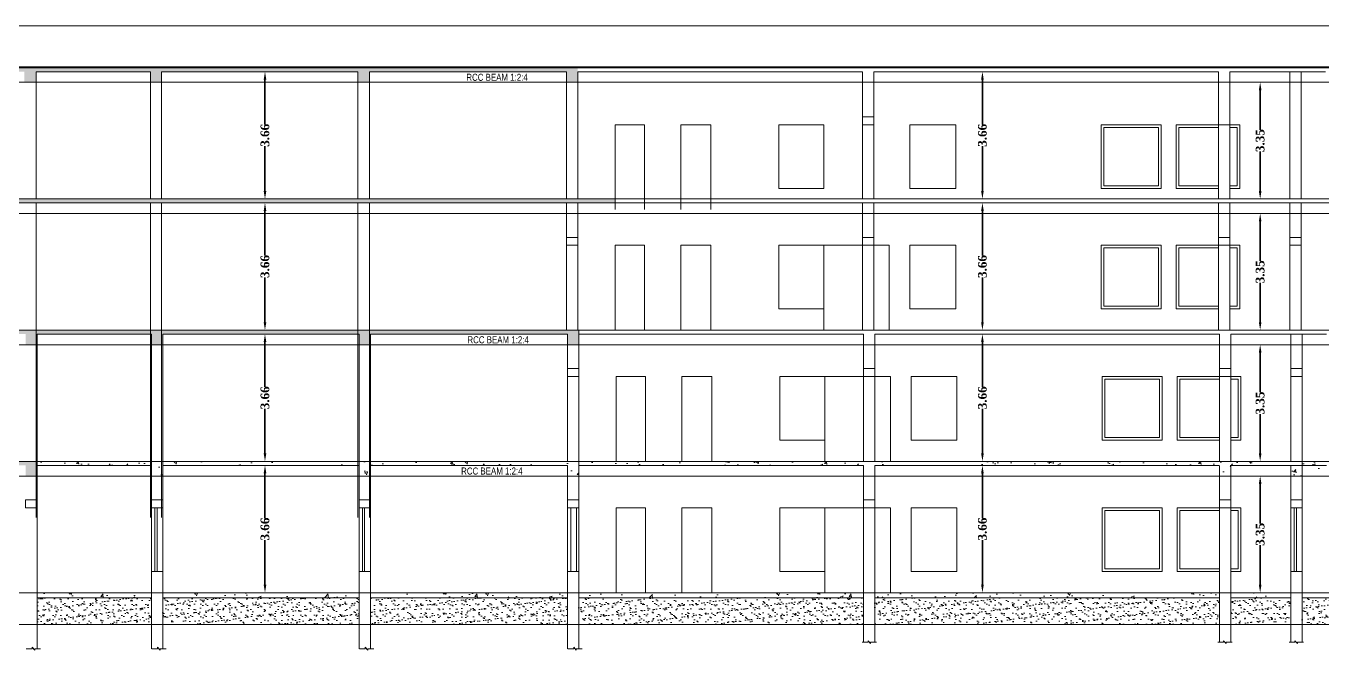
# Model space of a CAD drawing. Header units: metres. Extents: x 43 to 977, y 102 to 459.
# Drawn here: x 489.67 to 526.93, y 327.76 to 345.7 of the extents above; entities that cross this region are included whole.
import ezdxf

# ---------------------------------------------------------------- set-up
doc = ezdxf.new("R2010")
doc.units = ezdxf.units.M
doc.header["$MEASUREMENT"] = 0
doc.header["$PDMODE"] = 3
doc.linetypes.add('PHANTOM2', pattern=[1.25, 0.625, -0.125, 0.125, -0.125, 0.125, -0.125])
doc.layers.get('Defpoints').update_dxf_attribs({"lineweight": 0})
for name, color, linetype, lineweight in [('BLK_1_FLR_0_REGULAR_ROOM_10', 4, 'Continuous', 35), ('BLK_1_FLR_0_REGULAR_ROOM_13', 4, 'Continuous', 35), ('BLK_1_FLR_1_REGULAR_ROOM_10', 4, 'Continuous', 35), ('BLK_1_FLR_1_REGULAR_ROOM_13', 4, 'Continuous', 35), ('BLK_1_FLR_1_REGULAR_ROOM_9', 117, 'Continuous', 35), ('BLK_1_FLR_2_REGULAR_ROOM_10', 4, 'Continuous', 35), ('BLK_1_FLR_2_REGULAR_ROOM_13', 4, 'Continuous', 35), ('BLK_1_FLR_2_REGULAR_ROOM_9', 117, 'Continuous', 35), ('BLK_1_FLR_3_REGULAR_ROOM_10', 4, 'Continuous', 35), ('BLK_1_FLR_3_REGULAR_ROOM_13', 4, 'Continuous', 35), ('BLK_1_FLR_3_REGULAR_ROOM_9', 117, 'Continuous', 35), ('ELEV', 2, 'Continuous', 0), ('ILAND', 7, 'Continuous', 0), ('RTEXT', 4, 'Continuous', 0), ('TKT', 3, 'Continuous', 0), ('WALL', 7, 'Continuous', 0)]:
    doc.layers.add(name, color=color, linetype=linetype, lineweight=lineweight)
doc.styles.add('RTEXT', font='arial.ttf', dxfattribs={"width": 0.8, "height": 8})
doc.styles.add('working', font='timesbd.ttf', dxfattribs={"height": 0.25})
doc.dimstyles.new('new model', dxfattribs={"dimtxt": 0.25, "dimasz": 0.23, "dimexe": 0.1, "dimexo": 0.1, "dimgap": 0, "dimtad": 0, "dimtoh": 1, "dimzin": 1, "dimdsep": 46, "dimtxsty": 'working', "dimcen": 0.09, "dimse1": 1, "dimse2": 1, "dimclrd": 8, "dimclre": 8, "dimclrt": 3, "dimadec": 1, "dimazin": 0, "dimtfac": 1, "dimtofl": 0, "dimtmove": 0, "dimatfit": 3, "dimfxl": 0, "dimtolj": 1, "dimtzin": 0, "dimlwd": -1, "dimlwe": -1, "dimarcsym": 0})
pattern_1 = [(50, (-21064.4661, 9520.6628), (0.910783435, -0.079683226), [0.095235675, -1.047592425]), (355, (-21064.4661, 9520.6628), (-0.176187692, 0.95514034), [0.07618854, -0.83807394]), (100.4514, (-21064.3902, 9520.6562), (0.73459642, 0.875456535), [0.080937867, -0.890316564]), (46.1842, (-21064.4661, 9520.9168), (1.35519229, -0.210177534), [0.14285351, -1.57138864]), (96.6356, (-21064.3532, 9520.8993), (1.186843115, 1.23694364), [0.121406804, -1.33547463]), (351.1842, (-21064.4661, 9520.9168), (1.18684215, 1.23694457), [0.11428281, -1.25711091]), (21, (-21064.33915, 9520.8533), (0.757957947, -0.51124909), [0.095235675, -1.047592425]), (326, (-21064.3391, 9520.8533), (0.308964, 0.920802054), [0.07618854, -0.83807394]), (71.4514, (-21064.276, 9520.8107), (1.066922256, 0.409552127), [0.080937867, -0.890316564]), (37.5, (-21064.46613, 9520.66284), (0.0154406937, 0.4227116116), [0, -0.827915468, 0, -0.85077203, 0, -0.841248463]), (7.5, (-21064.46613, 9520.66284), (0.334048066, 0.5008275415), [0, -0.485067038, 0, -0.808868333, 0, -0.320626772]), (327.5, (-21064.7493, 9520.66284), (0.677852534, -0.028640379), [0, -0.31745225, 0, -0.99045102, 0, -1.314252315]), (317.5, (-21064.8763, 9520.66284), (0.740535047, 0.127114208), [0, -0.412687925, 0, -0.657761062, 0, -0.933309615])]
pattern_2 = [(37.5, (-21064.46613, 9520.66284), (-0.0079989533, 0.2446698163), [0, -0.193010968, 0, -0.21586753, 0, -0.2063439625]), (7.5, (-21064.46613, 9520.66284), (0.224727839, 0.3583586473), [0, -0.104124338, 0, -0.173963833, 0, -0.0666649725]), (327.5, (-21064.62231, 9520.66284), (0.3954365363, 0.0007185917), [0, -0.06349045, 0, -0.22856562, 0, -0.298405115]), (317.5, (-21064.6223, 9520.66284), (0.381720662, 0.111448033), [0, -0.031745225, 0, -0.149837462, 0, -0.171424215])]

# ---------------------------------------------------------------- blocks, each defined once
blk = doc.blocks.new('SITE_BR')
at = {"layer": 'WALL', "color": 1, "linetype": 'Continuous', "ltscale": 20}
for p, q in [((0, 6.7), (0, -20.1)), ((-6.2, -31.3), (6.2, -20.1)), ((0, -31.3), (-6.2, -31.3)), ((0, -20.1), (6.2, -20.1)), ((0, -58.1), (0, -31.3))]:
    blk.add_line(p, q, dxfattribs=at)
blk = doc.blocks.new('*D806')
at = {"layer": 'BLK_1_FLR_0_REGULAR_ROOM_13', "color": 3, "linetype": 'PHANTOM2', "ltscale": 20}
for p, q in [((496.538, 332.839), (496.538, 331.555)), ((496.538, 329.642), (496.538, 330.925))]:
    blk.add_line(p, q, dxfattribs=at)
at = {"layer": 'BLK_1_FLR_0_REGULAR_ROOM_13', "color": 3, "lineweight": 30, "ltscale": 20}
for points in [[(496.5, 332.839), (496.577, 332.839), (496.538, 333.069)], [(496.5, 329.642), (496.577, 329.642), (496.538, 329.412)]]:
    blk.add_solid(points, dxfattribs=at)
at = {"layer": 'Defpoints', "color": 0, "lineweight": 30, "ltscale": 20}
for p in [(496.538, 333.069), (496.538, 333.069), (496.538, 329.412)]:
    blk.add_point(p, dxfattribs=at)
at = {"layer": 'BLK_1_FLR_0_REGULAR_ROOM_13', "color": 3, "lineweight": 80, "ltscale": 20, "insert": (496.538, 331.24), "char_height": 0.25, "attachment_point": 5, "rotation": 90, "style": 'working'}
blk.add_mtext('\\A1;3.66', dxfattribs=at)
blk = doc.blocks.new('*D807')
at = {"layer": 'BLK_1_FLR_0_REGULAR_ROOM_10', "color": 3, "linetype": 'PHANTOM2', "ltscale": 20}
for p, q in [((517.162, 332.839), (517.162, 331.555)), ((517.162, 329.642), (517.162, 330.925))]:
    blk.add_line(p, q, dxfattribs=at)
at = {"layer": 'BLK_1_FLR_0_REGULAR_ROOM_10', "color": 3, "lineweight": 30, "ltscale": 20}
for points in [[(517.124, 332.839), (517.2, 332.839), (517.162, 333.069)], [(517.124, 329.642), (517.2, 329.642), (517.162, 329.412)]]:
    blk.add_solid(points, dxfattribs=at)
at = {"layer": 'Defpoints', "color": 0, "lineweight": 30, "ltscale": 20}
for p in [(517.162, 333.069), (517.162, 333.069), (517.162, 329.412)]:
    blk.add_point(p, dxfattribs=at)
at = {"layer": 'BLK_1_FLR_0_REGULAR_ROOM_10', "color": 3, "lineweight": 80, "ltscale": 20, "insert": (517.162, 331.24), "char_height": 0.25, "attachment_point": 5, "rotation": 90, "style": 'working'}
blk.add_mtext('\\A1;3.66', dxfattribs=at)
blk = doc.blocks.new('*D808')
at = {"layer": 'BLK_1_FLR_1_REGULAR_ROOM_9', "color": 3, "linetype": 'PHANTOM2', "ltscale": 20}
for p, q in [((525.146, 332.534), (525.146, 331.402)), ((525.146, 329.642), (525.146, 330.774))]:
    blk.add_line(p, q, dxfattribs=at)
at = {"layer": 'BLK_1_FLR_1_REGULAR_ROOM_9', "color": 3, "lineweight": 30, "ltscale": 20}
for points in [[(525.108, 332.534), (525.184, 332.534), (525.146, 332.764)], [(525.108, 329.642), (525.184, 329.642), (525.146, 329.412)]]:
    blk.add_solid(points, dxfattribs=at)
at = {"layer": 'Defpoints', "color": 0, "lineweight": 30, "ltscale": 20}
for p in [(525.146, 332.764), (525.146, 332.764), (525.146, 329.412)]:
    blk.add_point(p, dxfattribs=at)
at = {"layer": 'BLK_1_FLR_1_REGULAR_ROOM_9', "color": 3, "lineweight": 80, "ltscale": 20, "insert": (525.146, 331.088), "char_height": 0.25, "attachment_point": 5, "rotation": 90, "style": 'working'}
blk.add_mtext('\\A1;3.35', dxfattribs=at)
blk = doc.blocks.new('*D812')
at = {"layer": 'BLK_1_FLR_1_REGULAR_ROOM_13', "color": 3, "linetype": 'PHANTOM2', "ltscale": 20}
for p, q in [((496.538, 336.61), (496.538, 335.327)), ((496.538, 333.413), (496.538, 334.696))]:
    blk.add_line(p, q, dxfattribs=at)
at = {"layer": 'BLK_1_FLR_1_REGULAR_ROOM_13', "color": 3, "lineweight": 30, "ltscale": 20}
for points in [[(496.5, 336.61), (496.577, 336.61), (496.538, 336.84)], [(496.5, 333.413), (496.577, 333.413), (496.538, 333.183)]]:
    blk.add_solid(points, dxfattribs=at)
at = {"layer": 'Defpoints', "color": 0, "lineweight": 30, "ltscale": 20}
for p in [(496.538, 336.84), (496.538, 336.84), (496.538, 333.183)]:
    blk.add_point(p, dxfattribs=at)
at = {"layer": 'BLK_1_FLR_1_REGULAR_ROOM_13', "color": 3, "lineweight": 80, "ltscale": 20, "insert": (496.538, 335.011), "char_height": 0.25, "attachment_point": 5, "rotation": 90, "style": 'working'}
blk.add_mtext('\\A1;3.66', dxfattribs=at)
blk = doc.blocks.new('*D813')
at = {"layer": 'BLK_1_FLR_1_REGULAR_ROOM_10', "color": 3, "linetype": 'PHANTOM2', "ltscale": 20}
for p, q in [((517.162, 336.61), (517.162, 335.327)), ((517.162, 333.413), (517.162, 334.696))]:
    blk.add_line(p, q, dxfattribs=at)
at = {"layer": 'BLK_1_FLR_1_REGULAR_ROOM_10', "color": 3, "lineweight": 30, "ltscale": 20}
for points in [[(517.124, 336.61), (517.2, 336.61), (517.162, 336.84)], [(517.124, 333.413), (517.2, 333.413), (517.162, 333.183)]]:
    blk.add_solid(points, dxfattribs=at)
at = {"layer": 'Defpoints', "color": 0, "lineweight": 30, "ltscale": 20}
for p in [(517.162, 336.84), (517.162, 336.84), (517.162, 333.183)]:
    blk.add_point(p, dxfattribs=at)
at = {"layer": 'BLK_1_FLR_1_REGULAR_ROOM_10', "color": 3, "lineweight": 80, "ltscale": 20, "insert": (517.162, 335.011), "char_height": 0.25, "attachment_point": 5, "rotation": 90, "style": 'working'}
blk.add_mtext('\\A1;3.66', dxfattribs=at)
blk = doc.blocks.new('*D814')
at = {"layer": 'BLK_1_FLR_1_REGULAR_ROOM_9', "color": 3, "linetype": 'PHANTOM2', "ltscale": 20}
for p, q in [((525.146, 336.305), (525.146, 335.173)), ((525.146, 333.413), (525.146, 334.545))]:
    blk.add_line(p, q, dxfattribs=at)
at = {"layer": 'BLK_1_FLR_1_REGULAR_ROOM_9', "color": 3, "lineweight": 30, "ltscale": 20}
for points in [[(525.108, 336.305), (525.184, 336.305), (525.146, 336.535)], [(525.108, 333.413), (525.184, 333.413), (525.146, 333.183)]]:
    blk.add_solid(points, dxfattribs=at)
at = {"layer": 'Defpoints', "color": 0, "lineweight": 30, "ltscale": 20}
for p in [(525.146, 336.535), (525.146, 336.535), (525.146, 333.183)]:
    blk.add_point(p, dxfattribs=at)
at = {"layer": 'BLK_1_FLR_1_REGULAR_ROOM_9', "color": 3, "lineweight": 80, "ltscale": 20, "insert": (525.146, 334.859), "char_height": 0.25, "attachment_point": 5, "rotation": 90, "style": 'working'}
blk.add_mtext('\\A1;3.35', dxfattribs=at)
blk = doc.blocks.new('*D818')
at = {"layer": 'BLK_1_FLR_2_REGULAR_ROOM_13', "color": 3, "linetype": 'PHANTOM2', "ltscale": 20}
for p, q in [((496.538, 340.381), (496.538, 339.098)), ((496.538, 337.184), (496.538, 338.468))]:
    blk.add_line(p, q, dxfattribs=at)
at = {"layer": 'BLK_1_FLR_2_REGULAR_ROOM_13', "color": 3, "lineweight": 30, "ltscale": 20}
for points in [[(496.5, 340.381), (496.577, 340.381), (496.538, 340.611)], [(496.5, 337.184), (496.577, 337.184), (496.538, 336.954)]]:
    blk.add_solid(points, dxfattribs=at)
at = {"layer": 'Defpoints', "color": 0, "lineweight": 30, "ltscale": 20}
for p in [(496.538, 340.611), (496.538, 340.611), (496.538, 336.954)]:
    blk.add_point(p, dxfattribs=at)
at = {"layer": 'BLK_1_FLR_2_REGULAR_ROOM_13', "color": 3, "lineweight": 80, "ltscale": 20, "insert": (496.538, 338.783), "char_height": 0.25, "attachment_point": 5, "rotation": 90, "style": 'working'}
blk.add_mtext('\\A1;3.66', dxfattribs=at)
blk = doc.blocks.new('*D819')
at = {"layer": 'BLK_1_FLR_2_REGULAR_ROOM_10', "color": 3, "linetype": 'PHANTOM2', "ltscale": 20}
for p, q in [((517.162, 340.381), (517.162, 339.098)), ((517.162, 337.184), (517.162, 338.468))]:
    blk.add_line(p, q, dxfattribs=at)
at = {"layer": 'BLK_1_FLR_2_REGULAR_ROOM_10', "color": 3, "lineweight": 30, "ltscale": 20}
for points in [[(517.124, 340.381), (517.2, 340.381), (517.162, 340.611)], [(517.124, 337.184), (517.2, 337.184), (517.162, 336.954)]]:
    blk.add_solid(points, dxfattribs=at)
at = {"layer": 'Defpoints', "color": 0, "lineweight": 30, "ltscale": 20}
for p in [(517.162, 340.611), (517.162, 340.611), (517.162, 336.954)]:
    blk.add_point(p, dxfattribs=at)
at = {"layer": 'BLK_1_FLR_2_REGULAR_ROOM_10', "color": 3, "lineweight": 80, "ltscale": 20, "insert": (517.162, 338.783), "char_height": 0.25, "attachment_point": 5, "rotation": 90, "style": 'working'}
blk.add_mtext('\\A1;3.66', dxfattribs=at)
blk = doc.blocks.new('*D820')
at = {"layer": 'BLK_1_FLR_2_REGULAR_ROOM_9', "color": 3, "linetype": 'PHANTOM2', "ltscale": 20}
for p, q in [((525.146, 340.077), (525.146, 338.944)), ((525.146, 337.184), (525.146, 338.317))]:
    blk.add_line(p, q, dxfattribs=at)
at = {"layer": 'BLK_1_FLR_2_REGULAR_ROOM_9', "color": 3, "lineweight": 30, "ltscale": 20}
for points in [[(525.108, 340.077), (525.184, 340.077), (525.146, 340.307)], [(525.108, 337.184), (525.184, 337.184), (525.146, 336.954)]]:
    blk.add_solid(points, dxfattribs=at)
at = {"layer": 'Defpoints', "color": 0, "lineweight": 30, "ltscale": 20}
for p in [(525.146, 340.307), (525.146, 340.307), (525.146, 336.954)]:
    blk.add_point(p, dxfattribs=at)
at = {"layer": 'BLK_1_FLR_2_REGULAR_ROOM_9', "color": 3, "lineweight": 80, "ltscale": 20, "insert": (525.146, 338.63), "char_height": 0.25, "attachment_point": 5, "rotation": 90, "style": 'working'}
blk.add_mtext('\\A1;3.35', dxfattribs=at)
blk = doc.blocks.new('*D824')
at = {"layer": 'BLK_1_FLR_3_REGULAR_ROOM_13', "color": 3, "linetype": 'PHANTOM2', "ltscale": 20}
for p, q in [((496.538, 344.151), (496.538, 342.868)), ((496.538, 340.954), (496.538, 342.238))]:
    blk.add_line(p, q, dxfattribs=at)
at = {"layer": 'BLK_1_FLR_3_REGULAR_ROOM_13', "color": 3, "lineweight": 30, "ltscale": 20}
for points in [[(496.5, 344.151), (496.577, 344.151), (496.538, 344.381)], [(496.5, 340.954), (496.577, 340.954), (496.538, 340.724)]]:
    blk.add_solid(points, dxfattribs=at)
at = {"layer": 'Defpoints', "color": 0, "lineweight": 30, "ltscale": 20}
for p in [(496.538, 344.381), (496.538, 344.381), (496.538, 340.724)]:
    blk.add_point(p, dxfattribs=at)
at = {"layer": 'BLK_1_FLR_3_REGULAR_ROOM_13', "color": 3, "lineweight": 80, "ltscale": 20, "insert": (496.538, 342.553), "char_height": 0.25, "attachment_point": 5, "rotation": 90, "style": 'working'}
blk.add_mtext('\\A1;3.66', dxfattribs=at)
blk = doc.blocks.new('*D825')
at = {"layer": 'BLK_1_FLR_3_REGULAR_ROOM_10', "color": 3, "linetype": 'PHANTOM2', "ltscale": 20}
for p, q in [((517.162, 344.151), (517.162, 342.868)), ((517.162, 340.954), (517.162, 342.238))]:
    blk.add_line(p, q, dxfattribs=at)
at = {"layer": 'BLK_1_FLR_3_REGULAR_ROOM_10', "color": 3, "lineweight": 30, "ltscale": 20}
for points in [[(517.124, 344.151), (517.2, 344.151), (517.162, 344.381)], [(517.124, 340.954), (517.2, 340.954), (517.162, 340.724)]]:
    blk.add_solid(points, dxfattribs=at)
at = {"layer": 'Defpoints', "color": 0, "lineweight": 30, "ltscale": 20}
for p in [(517.162, 344.381), (517.162, 344.381), (517.162, 340.724)]:
    blk.add_point(p, dxfattribs=at)
at = {"layer": 'BLK_1_FLR_3_REGULAR_ROOM_10', "color": 3, "lineweight": 80, "ltscale": 20, "insert": (517.162, 342.553), "char_height": 0.25, "attachment_point": 5, "rotation": 90, "style": 'working'}
blk.add_mtext('\\A1;3.66', dxfattribs=at)
blk = doc.blocks.new('*D826')
at = {"layer": 'BLK_1_FLR_3_REGULAR_ROOM_9', "color": 3, "linetype": 'PHANTOM2', "ltscale": 20}
for p, q in [((525.146, 343.847), (525.146, 342.714)), ((525.146, 340.954), (525.146, 342.087))]:
    blk.add_line(p, q, dxfattribs=at)
at = {"layer": 'BLK_1_FLR_3_REGULAR_ROOM_9', "color": 3, "lineweight": 30, "ltscale": 20}
for points in [[(525.108, 343.847), (525.184, 343.847), (525.146, 344.077)], [(525.108, 340.954), (525.184, 340.954), (525.146, 340.724)]]:
    blk.add_solid(points, dxfattribs=at)
at = {"layer": 'Defpoints', "color": 0, "lineweight": 30, "ltscale": 20}
for p in [(525.146, 344.077), (525.146, 344.077), (525.146, 340.724)]:
    blk.add_point(p, dxfattribs=at)
at = {"layer": 'BLK_1_FLR_3_REGULAR_ROOM_9', "color": 3, "lineweight": 80, "ltscale": 20, "insert": (525.146, 342.4), "char_height": 0.25, "attachment_point": 5, "rotation": 90, "style": 'working'}
blk.add_mtext('\\A1;3.35', dxfattribs=at)

msp = doc.modelspace()

# ---------------------------------------------------------------- hatches: boundary and pattern name
at = {"layer": 'ILAND'}
h = msp.add_hatch(dxfattribs=at)
h.set_pattern_fill('AR-CONC', scale=0.126981, style=0)
h.set_pattern_definition([(50, (-21064.4973, 9528.2042), (0.910783435, -0.079683226), [0.095235675, -1.047592425]), (355, (-21064.4973, 9528.2042), (-0.176187692, 0.95514034), [0.07618854, -0.83807394]), (100.4514, (-21064.4214, 9528.1975), (0.73459642, 0.875456535), [0.080937867, -0.890316564]), (46.1842, (-21064.4973, 9528.4581), (1.35519229, -0.210177534), [0.14285351, -1.57138864]), (96.6356, (-21064.3843, 9528.4406), (1.186843115, 1.23694364), [0.121406804, -1.33547463]), (351.1842, (-21064.4973, 9528.4581), (1.18684215, 1.23694457), [0.11428281, -1.25711091]), (21, (-21064.3703, 9528.39464), (0.757957947, -0.51124909), [0.095235675, -1.047592425]), (326, (-21064.3703, 9528.3946), (0.308964, 0.920802054), [0.07618854, -0.83807394]), (71.4514, (-21064.3071, 9528.352), (1.066922256, 0.409552127), [0.080937867, -0.890316564]), (37.5, (-21064.49727, 9528.20417), (0.0154406937, 0.4227116116), [0, -0.827915468, 0, -0.85077203, 0, -0.841248463]), (7.5, (-21064.49727, 9528.20417), (0.334048066, 0.5008275415), [0, -0.485067038, 0, -0.808868333, 0, -0.320626772]), (327.5, (-21064.78044, 9528.20417), (0.677852534, -0.028640379), [0, -0.31745225, 0, -0.99045102, 0, -1.314252315]), (317.5, (-21064.9074, 9528.20417), (0.740535047, 0.127114208), [0, -0.412687925, 0, -0.657761062, 0, -0.933309615])])
h.paths.add_polyline_path([(499.21016, 344.07656), (499.53798, 344.07656), (499.53798, 344.38131), (505.2041, 344.38131), (505.2041, 344.07656), (505.52734, 344.07656), (505.52734, 344.49559), (463.98553, 344.49559), (463.98553, 344.38131), (489.62401, 344.38131), (489.62401, 344.07656), (489.96216, 344.07656), (489.96216, 344.38131), (493.2442, 344.38131), (493.2442, 344.07656), (493.56744, 344.07656), (493.56744, 344.38131), (499.21016, 344.38131)])
h = msp.add_hatch(dxfattribs=at)
h.set_pattern_fill('AR-CONC', scale=0.126981, style=0)
h.set_pattern_definition([(50, (-21064.4973, 9528.2042), (0.910783435, -0.079683226), [0.095235675, -1.047592425]), (355, (-21064.4973, 9528.2042), (-0.176187692, 0.95514034), [0.07618854, -0.83807394]), (100.4514, (-21064.4214, 9528.1975), (0.73459642, 0.875456535), [0.080937867, -0.890316564]), (46.1842, (-21064.4973, 9528.4581), (1.35519229, -0.210177534), [0.14285351, -1.57138864]), (96.6356, (-21064.3843, 9528.4406), (1.186843115, 1.23694364), [0.121406804, -1.33547463]), (351.1842, (-21064.4973, 9528.4581), (1.18684215, 1.23694457), [0.11428281, -1.25711091]), (21, (-21064.3703, 9528.39464), (0.757957947, -0.51124909), [0.095235675, -1.047592425]), (326, (-21064.3703, 9528.3946), (0.308964, 0.920802054), [0.07618854, -0.83807394]), (71.4514, (-21064.3071, 9528.352), (1.066922256, 0.409552127), [0.080937867, -0.890316564]), (37.5, (-21064.49727, 9528.20417), (0.0154406937, 0.4227116116), [0, -0.827915468, 0, -0.85077203, 0, -0.841248463]), (7.5, (-21064.49727, 9528.20417), (0.334048066, 0.5008275415), [0, -0.485067038, 0, -0.808868333, 0, -0.320626772]), (327.5, (-21064.78044, 9528.20417), (0.677852534, -0.028640379), [0, -0.31745225, 0, -0.99045102, 0, -1.314252315]), (317.5, (-21064.9074, 9528.20417), (0.740535047, 0.127114208), [0, -0.412687925, 0, -0.657761062, 0, -0.933309615])])
h.paths.add_polyline_path([(499.21016, 344.07656), (499.53798, 344.07656), (499.53798, 344.38131), (505.2041, 344.38131), (505.2041, 344.07656), (505.52734, 344.07656), (505.52734, 344.49559), (463.98553, 344.49559), (463.98553, 344.38131), (489.62401, 344.38131), (489.62401, 344.07656), (489.96216, 344.07656), (489.96216, 344.38131), (493.2442, 344.38131), (493.2442, 344.07656), (493.56744, 344.07656), (493.56744, 344.38131), (499.21016, 344.38131)])
h = msp.add_hatch(dxfattribs=at)
h.set_pattern_fill('AR-CONC', scale=0.126981, style=0)
h.set_pattern_definition([(50, (-78852.2377, -9294.4721), (0.910783435, -0.079683226), [0.095235675, -1.047592425]), (355, (-78852.2377, -9294.4721), (-0.176187692, 0.955140341), [0.07618854, -0.83807394]), (100.4514445, (-78852.1618, -9294.4787), (0.73459574, 0.8754571055), [0.080937869, -0.890316564]), (46.1842, (-78852.2377, -9294.2181), (1.355192647, -0.210177872), [0.142853513, -1.571388637]), (96.6356355, (-78852.1248, -9294.2356), (1.18684215, 1.236944566), [0.121406873, -1.335475598]), (351.184164, (-78852.2377, -9294.2181), (1.18684215, 1.236944566), [0.11428281, -1.257110911]), (21, (-78852.11075, -9294.2816), (0.757957947, -0.511249091), [0.095235675, -1.047592425]), (326, (-78852.11075, -9294.2816), (0.308963998, 0.920802054), [0.07618854, -0.83807394]), (71.4514447, (-78852.0476, -9294.3242), (1.066921936, 0.409552961), [0.080937867, -0.890316564]), (37.5, (-78852.23773, -9294.47208), (0.0154406937, 0.4227116116), [0, -0.827915468, 0, -0.85077203, 0, -0.8412484625]), (7.5, (-78852.23773, -9294.4721), (0.3340480663, 0.5008275415), [0, -0.485067038, 0, -0.808868333, 0, -0.3206267725]), (327.5, (-78852.5209, -9294.47208), (0.6778525339, -0.0286403791), [0, -0.31745225, 0, -0.99045102, 0, -1.314252315]), (317.5, (-78852.6479, -9294.4721), (0.7405350465, 0.1271142075), [0, -0.412687925, 0, -0.657761062, 0, -0.933309615])])
h.paths.add_polyline_path([(506.60359, 340.72426), (471.91128, 340.72426), (471.91128, 340.61426), (506.60359, 340.61426)])
h = msp.add_hatch(dxfattribs=at)
h.set_pattern_fill('AR-CONC', scale=0.126981, style=0)
h.set_pattern_definition(pattern_1)
h.paths.add_polyline_path([(499.2413, 336.53522), (499.56913, 336.53522), (499.56913, 336.83998), (505.23525, 336.83998), (505.23525, 336.53522), (505.55849, 336.53522), (505.55849, 336.95426), (464.01667, 336.95426), (464.01667, 336.83998), (489.65515, 336.83998), (489.65515, 336.53522), (489.9933, 336.53522), (489.9933, 336.83998), (493.27534, 336.83998), (493.27534, 336.53522), (493.59858, 336.53522), (493.59858, 336.83998), (499.2413, 336.83998)])
h = msp.add_hatch(dxfattribs=at)
h.set_pattern_fill('AR-CONC', scale=0.126981, style=0)
h.set_pattern_definition(pattern_1)
h.paths.add_polyline_path([(475.89715, 333.06864), (478.56837, 333.06864), (478.56837, 332.76389), (478.75938, 332.76389), (478.75938, 333.06864), (481.1925, 333.06864), (481.1925, 332.76389), (481.37742, 332.76389), (481.37742, 333.06864), (489.65515, 333.06864), (489.65515, 332.76389), (489.9933, 332.76389), (489.9933, 333.18293), (484.00672, 333.18293), (481.14885, 333.18293), (464.01667, 333.18293), (464.01667, 333.06864), (466.84575, 333.06864), (466.84575, 332.76389), (467.05739, 332.76389), (467.05739, 333.06864), (467.91841, 333.06864), (467.91841, 332.76389), (468.12569, 332.76389), (468.12569, 333.06864), (469.33738, 333.06864), (475.49021, 333.06864), (475.49021, 332.76389), (475.89715, 332.76389)])
h = msp.add_hatch(dxfattribs=at)
h.set_pattern_fill('AR-CONC', scale=0.126981, style=0)
h.set_pattern_definition(pattern_1)
h.paths.add_polyline_path([(499.56913, 333.06864), (505.23525, 333.06864), (505.23525, 332.76389), (505.55849, 332.76389), (505.55849, 333.18293), (489.9933, 333.18293), (489.9933, 333.06864), (493.27534, 333.06864), (493.27534, 332.76389), (493.59858, 332.76389), (493.59858, 333.06864), (499.2413, 333.06864), (499.2413, 332.76389), (499.56913, 332.76389)])
h = msp.add_hatch(dxfattribs=at)
h.set_pattern_fill('AR-CONC', scale=0.126981, style=0)
h.set_pattern_definition(pattern_1)
h.paths.add_polyline_path([(514.0701, 333.06864), (523.97821, 333.06864), (523.97821, 332.76389), (524.30644, 332.76389), (524.30644, 333.06864), (526.02795, 333.06864), (526.02795, 332.76389), (526.35618, 332.76389), (526.35618, 333.18293), (505.55849, 333.18293), (505.55849, 333.06864), (513.74725, 333.06864), (513.74725, 332.76389), (514.0701, 332.76389)])
h = msp.add_hatch(dxfattribs=at)
h.set_pattern_fill('AR-CONC', scale=0.126981, style=0)
h.set_pattern_definition([(50, (-21100.5062, 9520.6628), (0.910783435, -0.079683226), [0.095235675, -1.047592425]), (355, (-21100.5062, 9520.6628), (-0.176187692, 0.95514034), [0.07618854, -0.83807394]), (100.4514, (-21100.4303, 9520.6562), (0.73459642, 0.875456535), [0.080937867, -0.890316564]), (46.1842, (-21100.5062, 9520.9168), (1.35519229, -0.210177534), [0.14285351, -1.57138864]), (96.6356, (-21100.3933, 9520.8993), (1.186843115, 1.23694364), [0.121406804, -1.33547463]), (351.1842, (-21100.5062, 9520.9168), (1.18684215, 1.23694457), [0.11428281, -1.25711091]), (21, (-21100.37924, 9520.8533), (0.757957947, -0.51124909), [0.095235675, -1.047592425]), (326, (-21100.3792, 9520.8533), (0.308964, 0.920802054), [0.07618854, -0.83807394]), (71.4514, (-21100.3161, 9520.8107), (1.066922256, 0.409552127), [0.080937867, -0.890316564]), (37.5, (-21100.50623, 9520.66284), (0.0154406937, 0.4227116116), [0, -0.827915468, 0, -0.85077203, 0, -0.841248463]), (7.5, (-21100.50623, 9520.66284), (0.334048066, 0.5008275415), [0, -0.485067038, 0, -0.808868333, 0, -0.320626772]), (327.5, (-21100.7894, 9520.66284), (0.677852534, -0.028640379), [0, -0.31745225, 0, -0.99045102, 0, -1.314252315]), (317.5, (-21100.9164, 9520.66284), (0.740535047, 0.127114208), [0, -0.412687925, 0, -0.657761062, 0, -0.933309615])])
h.paths.add_polyline_path([(527.05553, 333.06864), (529.49356, 333.06864), (529.49356, 332.76389), (529.72213, 332.76389), (529.72213, 333.06864), (534.5982, 333.06864), (534.5982, 332.76389), (534.82676, 332.76389), (534.82676, 333.18293), (522.56041, 333.18293), (522.56041, 333.06864), (526.82696, 333.06864), (526.82696, 332.76389), (527.05553, 332.76389)])
h = msp.add_hatch(dxfattribs=at)
h.set_pattern_fill('AR-CONC', scale=0.126981, style=0)
h.set_pattern_definition(pattern_1)
h.paths.add_polyline_path([(493.27534, 329.25922), (493.27534, 329.41159), (489.9933, 329.41159), (489.9933, 329.25922)])
h = msp.add_hatch(dxfattribs=at)
h.set_pattern_fill('AR-CONC', scale=0.126981, style=0)
h.set_pattern_definition(pattern_1)
h.paths.add_polyline_path([(499.2413, 329.25922), (499.2413, 329.41159), (493.59858, 329.41159), (493.59858, 329.25922)])
h = msp.add_hatch(dxfattribs=at)
h.set_pattern_fill('AR-CONC', scale=0.126981, style=0)
h.set_pattern_definition(pattern_1)
h.paths.add_polyline_path([(505.23525, 329.25922), (505.23525, 329.41159), (499.56913, 329.41159), (499.56913, 329.25922)])
h = msp.add_hatch(dxfattribs=at)
h.set_pattern_fill('AR-CONC', scale=0.126981, style=0)
h.set_pattern_definition(pattern_1)
h.paths.add_polyline_path([(513.74725, 329.25922), (513.74725, 329.41159), (505.55849, 329.41159), (505.55849, 329.25922)])
h = msp.add_hatch(dxfattribs=at)
h.set_pattern_fill('AR-CONC', scale=0.126981, style=0)
h.set_pattern_definition(pattern_1)
h.paths.add_polyline_path([(514.0701, 329.41159), (514.0701, 329.25922), (523.97821, 329.25922), (523.97821, 329.41159)])
h = msp.add_hatch(dxfattribs=at)
h.set_pattern_fill('AR-CONC', scale=0.126981, style=0)
h.set_pattern_definition(pattern_1)
h.paths.add_polyline_path([(526.02795, 329.25922), (526.02795, 329.41159), (524.30644, 329.41159), (524.30644, 329.25922)])
h = msp.add_hatch(dxfattribs=at)
h.set_pattern_fill('AR-SAND', scale=0.126981, style=0)
h.set_pattern_definition(pattern_2)
h.paths.add_polyline_path([(489.9933, 329.25922), (489.9933, 328.49733), (493.27534, 328.49733), (493.27534, 329.25922)])
h = msp.add_hatch(dxfattribs=at)
h.set_pattern_fill('AR-SAND', scale=0.126981, style=0)
h.set_pattern_definition(pattern_2)
h.paths.add_polyline_path([(499.2413, 328.49733), (499.2413, 329.25922), (493.59858, 329.25922), (493.59858, 328.49733)])
h = msp.add_hatch(dxfattribs=at)
h.set_pattern_fill('AR-SAND', scale=0.126981, style=0)
h.set_pattern_definition(pattern_2)
h.paths.add_polyline_path([(505.23525, 328.49733), (505.23525, 329.25922), (499.56913, 329.25922), (499.56913, 328.49733)])
h = msp.add_hatch(dxfattribs=at)
h.set_pattern_fill('AR-SAND', scale=0.126981, style=0)
h.set_pattern_definition(pattern_2)
h.paths.add_polyline_path([(505.55849, 329.25922), (505.55849, 328.49733), (513.74725, 328.49733), (513.74725, 329.25922)])
h = msp.add_hatch(dxfattribs=at)
h.set_pattern_fill('AR-SAND', scale=0.126981, style=0)
h.set_pattern_definition(pattern_2)
h.paths.add_polyline_path([(514.0701, 329.25922), (514.0701, 328.49733), (523.97821, 328.49733), (523.97821, 329.25922)])
h = msp.add_hatch(dxfattribs=at)
h.set_pattern_fill('AR-SAND', scale=0.126981, style=0)
h.set_pattern_definition(pattern_2)
h.paths.add_polyline_path([(524.30644, 329.25922), (524.30644, 328.49733), (526.02795, 328.49733), (526.02795, 329.25922)])
at = {"layer": 'ILAND', "ltscale": 45}
h = msp.add_hatch(dxfattribs=at)
h.set_pattern_fill('AR-SAND', scale=0.126981, style=0)
h.set_pattern_definition([(37.5, (-24369.0212, 10239.47501), (-0.0079989533, 0.2446698163), [0, -0.193010968, 0, -0.21586753, 0, -0.2063439625]), (7.5, (-24369.0212, 10239.475), (0.224727839, 0.3583586473), [0, -0.104124338, 0, -0.173963833, 0, -0.0666649725]), (327.5, (-24369.17738, 10239.47501), (0.3954365363, 0.0007185917), [0, -0.06349045, 0, -0.22856562, 0, -0.298405115]), (317.5, (-24369.17738, 10239.475), (0.3817206618, 0.111448033), [0, -0.031745225, 0, -0.149837462, 0, -0.171424215])])
h.paths.add_polyline_path([(534.5982, 328.49733), (534.5982, 329.25922), (529.72213, 329.25922), (526.35618, 329.25922), (526.35618, 328.49733)])

# ---------------------------------------------------------------- linework, layer by layer
at = {"layer": 'ELEV'}
msp.add_line((472.03426, 344.52099), (530.71675, 344.52099), dxfattribs=at)
at = {"layer": 'ILAND', "color": 5}
for points in [[(514.03895, 339.39229), (514.48566, 339.39229), (514.48566, 336.95426)], [(514.0701, 335.62096), (514.51681, 335.62096), (514.51681, 333.18293)], [(514.0701, 331.84963), (514.51681, 331.84963), (514.51681, 329.41159)]]:
    msp.add_lwpolyline(points, dxfattribs=at)
at = {"layer": 'TKT', "color": 5}
for points in [[(506.60359, 340.41656), (506.60359, 342.85459), (507.44575, 342.85459), (507.44575, 340.41656)], [(508.48916, 340.41656), (508.48916, 342.85459), (509.35114, 342.85459), (509.35114, 340.41656)], [(512.60009, 342.85459), (511.30713, 342.85459), (511.30713, 341.02606), (512.60009, 341.02606), (512.60009, 342.85459)], [(516.39817, 342.85459), (515.07827, 342.85459), (515.07827, 341.02606), (516.39817, 341.02606), (516.39817, 342.85459)], [(506.60359, 336.95426), (506.60359, 339.39229), (507.44575, 339.39229), (507.44575, 336.95426)], [(508.48916, 336.95426), (508.48916, 339.39229), (509.35114, 339.39229), (509.35114, 336.95426)], [(512.60009, 339.39229), (511.30713, 339.39229), (511.30713, 337.56377), (512.60009, 337.56377), (512.60009, 339.39229)], [(513.7161, 339.39229), (512.60009, 339.39229), (512.60009, 336.95426)], [(516.39817, 339.39229), (515.07827, 339.39229), (515.07827, 337.56377), (516.39817, 337.56377), (516.39817, 339.39229)], [(506.63473, 333.18293), (506.63473, 335.62096), (507.4769, 335.62096), (507.4769, 333.18293)], [(508.5203, 333.18293), (508.5203, 335.62096), (509.38228, 335.62096), (509.38228, 333.18293)], [(512.63124, 335.62096), (511.33828, 335.62096), (511.33828, 333.79243), (512.63124, 333.79243), (512.63124, 335.62096)], [(513.74725, 335.62096), (512.63124, 335.62096), (512.63124, 333.18293)], [(516.42931, 335.62096), (515.10942, 335.62096), (515.10942, 333.79243), (516.42931, 333.79243), (516.42931, 335.62096)], [(506.63473, 329.41159), (506.63473, 331.84963), (507.4769, 331.84963), (507.4769, 329.41159)], [(508.5203, 329.41159), (508.5203, 331.84963), (509.38228, 331.84963), (509.38228, 329.41159)], [(512.63124, 331.84963), (511.33828, 331.84963), (511.33828, 330.0211), (512.63124, 330.0211), (512.63124, 331.84963)], [(513.74725, 331.84963), (512.63124, 331.84963), (512.63124, 329.41159)], [(516.42931, 331.84963), (515.10942, 331.84963), (515.10942, 330.0211), (516.42931, 330.0211), (516.42931, 331.84963)]]:
    msp.add_lwpolyline(points, dxfattribs=at)
at = {"layer": 'WALL'}
for p, q in [((424.08672, 345.69559), (530.6475, 345.69559)), ((413.98376, 344.49559), (534.79562, 344.49559)), ((413.98376, 344.49559), (534.79562, 344.49559)), ((489.96216, 344.38131), (493.2442, 344.38131)), ((489.96216, 344.38131), (493.2442, 344.38131)), ((493.56744, 344.38131), (499.21016, 344.38131)), ((493.56744, 344.38131), (499.21016, 344.38131)), ((499.53798, 344.38131), (505.2041, 344.38131)), ((499.53798, 344.38131), (505.2041, 344.38131)), ((505.52734, 344.38131), (513.7161, 344.38131)), ((505.52734, 344.38131), (513.7161, 344.38131)), ((514.03895, 344.38131), (523.94706, 344.38131)), ((514.03895, 344.38131), (523.94706, 344.38131)), ((524.2753, 344.38131), (526.32504, 344.38131)), ((524.2753, 344.38131), (526.32504, 344.38131)), ((526.32504, 344.38131), (527.02439, 344.38131)), ((526.32504, 344.38131), (527.02439, 344.38131)), ((468.09137, 344.07656), (534.79562, 344.07656)), ((468.09137, 344.07656), (534.82676, 344.07656)), ((413.98376, 340.61426), (534.82676, 340.61426)), ((414.0149, 340.72426), (534.82676, 340.72426)), ((460.84296, 340.30227), (534.56705, 340.30227)), ((414.0149, 336.95426), (534.82676, 336.95426)), ((489.9933, 336.83998), (493.27534, 336.83998)), ((493.59858, 336.83998), (499.2413, 336.83998)), ((499.56913, 336.83998), (505.23525, 336.83998)), ((505.55849, 336.83998), (513.74725, 336.83998)), ((514.0701, 336.83998), (523.97821, 336.83998)), ((524.30644, 336.83998), (526.35618, 336.83998)), ((526.35618, 336.83998), (527.05553, 336.83998)), ((468.12252, 336.53522), (534.82676, 336.53522)), ((414.0149, 333.18293), (534.82676, 333.18293)), ((481.14885, 333.18293), (534.82676, 333.18293)), ((484.00672, 333.18293), (534.82676, 333.18293)), ((414.0149, 332.76389), (534.82676, 332.76389)), ((489.9933, 333.06864), (493.27534, 333.06864)), ((493.59858, 333.06864), (499.2413, 333.06864)), ((499.56913, 333.06864), (505.23525, 333.06864)), ((505.55849, 333.06864), (513.74725, 333.06864)), ((514.0701, 333.06864), (523.95666, 333.06864)), ((524.2849, 333.06864), (527.05553, 333.06864)), ((468.12569, 329.41159), (533.60358, 329.41159)), ((481.14885, 329.41159), (534.82676, 329.41159)), ((489.9933, 329.25922), (493.27534, 329.25922)), ((493.59858, 329.25922), (499.2413, 329.25922)), ((499.56913, 329.25922), (505.23525, 329.25922)), ((505.55849, 329.25922), (513.74725, 329.25922)), ((514.0701, 329.25922), (523.97821, 329.25922)), ((524.30644, 329.25922), (526.02795, 329.25922)), ((526.35618, 329.25922), (533.60358, 329.25922)), ((526.35618, 329.25922), (526.82696, 329.25922)), ((410.30835, 328.49733), (536.31007, 328.49733))]:
    msp.add_line(p, q, dxfattribs=at)
at = {"layer": 'WALL', "color": 5}
for p, q in [((489.96216, 340.72426), (489.96216, 344.38131)), ((489.96216, 340.72426), (489.96216, 344.38131)), ((493.2442, 340.72426), (493.2442, 344.38131)), ((493.2442, 340.72426), (493.2442, 344.38131)), ((493.56744, 340.72426), (493.56744, 344.38131)), ((493.56744, 340.72426), (493.56744, 344.38131)), ((499.21016, 340.72426), (499.21016, 344.38131)), ((499.21016, 340.72426), (499.21016, 344.38131)), ((499.53798, 340.72426), (499.53798, 344.38131)), ((499.53798, 340.72426), (499.53798, 344.38131)), ((505.2041, 340.72426), (505.2041, 344.38131)), ((505.52734, 340.72426), (505.52734, 344.38131)), ((513.7161, 340.72426), (513.7161, 344.38131)), ((514.03895, 340.72426), (514.03895, 344.38131)), ((523.94706, 340.72426), (523.94706, 344.38131)), ((524.2753, 340.72426), (524.2753, 344.38131)), ((525.99681, 340.72426), (525.99681, 344.38131)), ((526.32504, 340.72426), (526.32504, 344.38131)), ((514.03895, 342.85459), (513.7161, 342.85459)), ((524.2753, 342.85459), (523.94706, 342.85459)), ((489.96216, 331.57346), (489.96216, 340.61426)), ((489.96216, 335.34479), (489.96216, 340.61426)), ((493.2442, 331.57346), (493.2442, 340.61426)), ((493.2442, 335.34479), (493.2442, 340.61426)), ((493.56744, 331.57346), (493.56744, 340.61426)), ((493.56744, 335.34479), (493.56744, 340.61426)), ((499.21016, 331.57346), (499.21016, 340.61426)), ((499.21016, 335.34479), (499.21016, 340.61426)), ((499.53798, 331.57346), (499.53798, 340.61426)), ((499.53798, 335.34479), (499.53798, 340.61426)), ((505.2041, 336.95426), (505.2041, 340.61426)), ((505.52734, 336.95426), (505.52734, 340.61426)), ((513.7161, 336.95426), (513.7161, 340.61426)), ((514.03895, 336.95426), (514.03895, 340.61426)), ((523.94706, 336.95426), (523.94706, 340.61426)), ((524.2753, 336.95426), (524.2753, 340.61426)), ((525.99681, 336.95426), (525.99681, 340.61426)), ((526.32504, 336.95426), (526.32504, 340.61426)), ((505.52734, 339.39229), (505.2041, 339.39229)), ((505.52734, 339.39229), (505.2041, 339.39229)), ((514.03895, 339.39229), (513.7161, 339.39229)), ((524.2753, 339.39229), (523.94706, 339.39229)), ((526.32504, 339.39229), (525.99681, 339.39229)), ((489.9933, 327.80212), (489.9933, 336.83998)), ((493.27534, 327.80212), (493.27534, 336.83998)), ((493.59858, 327.80212), (493.59858, 336.83998)), ((499.2413, 327.80212), (499.2413, 336.83998)), ((499.56913, 327.80212), (499.56913, 336.83998)), ((505.23525, 333.18293), (505.23525, 336.83998)), ((505.55849, 333.18293), (505.55849, 336.95426)), ((513.74725, 333.18293), (513.74725, 336.83998)), ((514.0701, 333.18293), (514.0701, 336.83998)), ((523.97821, 333.18293), (523.97821, 336.83998)), ((524.30644, 333.18293), (524.30644, 336.83998)), ((526.02795, 333.18293), (526.02795, 336.83998)), ((526.35618, 333.18293), (526.35618, 336.83998)), ((505.55849, 335.62096), (505.23525, 335.62096)), ((505.55849, 335.62096), (505.23525, 335.62096)), ((514.0701, 335.62096), (513.74725, 335.62096)), ((524.30644, 335.62096), (523.97821, 335.62096)), ((526.35618, 335.62096), (526.02795, 335.62096)), ((505.55849, 331.57346), (505.55849, 333.18293)), ((526.35618, 331.7593), (526.35618, 333.18293)), ((505.23525, 331.57346), (505.23525, 333.06864)), ((505.23525, 327.80212), (505.23525, 332.99709)), ((505.55849, 327.80212), (505.55849, 332.8828)), ((513.74725, 327.98796), (513.74725, 333.06864)), ((513.74725, 331.84963), (513.74725, 333.06864)), ((514.0701, 327.98796), (514.0701, 333.06864)), ((514.0701, 331.84963), (514.0701, 333.06864)), ((523.97821, 327.98796), (523.97821, 333.06864)), ((523.97821, 331.7593), (523.97821, 333.06864)), ((524.30644, 327.98796), (524.30644, 333.06864)), ((524.30644, 331.7593), (524.30644, 333.06864)), ((526.02795, 327.98796), (526.02795, 333.06864)), ((526.02795, 331.7593), (526.02795, 333.06864)), ((526.35618, 327.98796), (526.35618, 333.06864)), ((489.9933, 331.84963), (489.65515, 331.84963)), ((493.59858, 331.84963), (493.27534, 331.84963)), ((493.50391, 331.84963), (493.27534, 331.84963)), ((493.50391, 331.84963), (493.27534, 331.84963)), ((493.37109, 331.84963), (493.37109, 330.0211)), ((493.43423, 331.84963), (493.43423, 330.0211)), ((499.56913, 331.84963), (499.2413, 331.84963)), ((499.46987, 331.84963), (499.2413, 331.84963)), ((499.46987, 331.84963), (499.2413, 331.84963)), ((499.33705, 331.84963), (499.33705, 330.0211)), ((499.40019, 331.84963), (499.40019, 330.0211)), ((505.55849, 331.84963), (505.23525, 331.84963)), ((505.55849, 331.84963), (505.23525, 331.84963)), ((505.55849, 331.84963), (505.23525, 331.84963)), ((505.331, 331.84963), (505.331, 330.0211)), ((505.4888, 331.84963), (505.4888, 330.0211)), ((514.0701, 331.84963), (513.74725, 331.84963)), ((524.30644, 331.84963), (523.97821, 331.84963)), ((526.35618, 331.84963), (526.02795, 331.84963)), ((526.25652, 331.84963), (526.02795, 331.84963)), ((526.25652, 331.84963), (526.02795, 331.84963)), ((526.1237, 331.84963), (526.1237, 330.0211)), ((526.18683, 331.84963), (526.18683, 330.0211)), ((493.59858, 330.0211), (493.27534, 330.0211)), ((499.56913, 330.0211), (499.2413, 330.0211)), ((505.55849, 330.0211), (505.23525, 330.0211)), ((526.35618, 330.0211), (526.02795, 330.0211))]:
    msp.add_line(p, q, dxfattribs=at)
for points in [[(513.7161, 342.85459), (514.03895, 342.85459), (514.03895, 343.08315), (513.7161, 343.08315)], [(505.2041, 339.39229), (505.52734, 339.39229), (505.52734, 339.62086), (505.2041, 339.62086)], [(505.2041, 339.39229), (505.52734, 339.39229), (505.52734, 339.62086), (505.2041, 339.62086)], [(513.7161, 339.39229), (514.03895, 339.39229), (514.03895, 339.62086), (513.7161, 339.62086)], [(523.94706, 339.39229), (524.2753, 339.39229), (524.2753, 339.62086), (523.94706, 339.62086)], [(525.99681, 339.39229), (526.32504, 339.39229), (526.32504, 339.62086), (525.99681, 339.62086)], [(505.23525, 335.62096), (505.55849, 335.62096), (505.55849, 335.84953), (505.23525, 335.84953)], [(505.23525, 335.62096), (505.55849, 335.62096), (505.55849, 335.84953), (505.23525, 335.84953)], [(513.74725, 335.62096), (514.0701, 335.62096), (514.0701, 335.84953), (513.74725, 335.84953)], [(523.97821, 335.62096), (524.30644, 335.62096), (524.30644, 335.84953), (523.97821, 335.84953)], [(526.02795, 335.62096), (526.35618, 335.62096), (526.35618, 335.84953), (526.02795, 335.84953)], [(489.65515, 331.84963), (489.9933, 331.84963), (489.9933, 332.07819), (489.65515, 332.07819)], [(493.27534, 331.84963), (493.59858, 331.84963), (493.59858, 332.07819), (493.27534, 332.07819)], [(499.2413, 331.84963), (499.56913, 331.84963), (499.56913, 332.07819), (499.2413, 332.07819)], [(505.23525, 331.84963), (505.55849, 331.84963), (505.55849, 332.07819), (505.23525, 332.07819)], [(513.74725, 331.84963), (514.0701, 331.84963), (514.0701, 332.07819), (513.74725, 332.07819)], [(523.97821, 331.84963), (524.30644, 331.84963), (524.30644, 332.07819), (523.97821, 332.07819)], [(526.02795, 331.84963), (526.35618, 331.84963), (526.35618, 332.07819), (526.02795, 332.07819)]]:
    msp.add_lwpolyline(points, close=True, dxfattribs=at)
at = {"layer": 'WALL'}
for points in [[(520.57336, 342.85459), (522.29731, 342.85459), (522.29731, 341.02606), (520.57336, 341.02606)], [(520.64955, 342.7784), (522.22112, 342.7784), (522.22112, 341.10225), (520.64955, 341.10225)], [(520.57336, 339.39229), (522.29731, 339.39229), (522.29731, 337.56377), (520.57336, 337.56377)], [(520.64955, 339.3161), (522.22112, 339.3161), (522.22112, 337.63996), (520.64955, 337.63996)], [(520.60451, 335.62096), (522.32846, 335.62096), (522.32846, 333.79243), (520.60451, 333.79243)], [(520.68069, 335.54477), (522.25227, 335.54477), (522.25227, 333.86862), (520.68069, 333.86862)], [(520.60451, 331.84963), (522.32846, 331.84963), (522.32846, 330.0211), (520.60451, 330.0211)], [(520.68069, 331.77344), (522.25227, 331.77344), (522.25227, 330.09729), (520.68069, 330.09729)]]:
    msp.add_lwpolyline(points, close=True, dxfattribs=at)
for points in [[(523.94706, 341.02606), (522.7283, 341.02606), (522.7283, 342.85459), (523.94706, 342.85459)], [(524.2753, 342.85459), (524.56, 342.85459), (524.56, 341.02606), (524.2753, 341.02606)], [(523.94706, 341.10225), (522.80449, 341.10225), (522.80449, 342.7784), (523.94706, 342.7784)], [(524.2753, 342.7784), (524.48381, 342.7784), (524.48381, 341.10225), (524.2753, 341.10225)], [(523.94706, 337.56377), (522.7283, 337.56377), (522.7283, 339.39229), (523.94706, 339.39229)], [(523.94706, 337.63996), (522.80449, 337.63996), (522.80449, 339.3161), (523.94706, 339.3161)], [(524.2753, 339.39229), (524.56, 339.39229), (524.56, 337.56377), (524.2753, 337.56377)], [(524.2753, 339.3161), (524.48381, 339.3161), (524.48381, 337.63996), (524.2753, 337.63996)], [(523.97821, 333.79243), (522.75944, 333.79243), (522.75944, 335.62096), (523.97821, 335.62096)], [(523.97821, 333.86862), (522.83563, 333.86862), (522.83563, 335.54477), (523.97821, 335.54477)], [(524.30644, 335.62096), (524.59114, 335.62096), (524.59114, 333.79243), (524.30644, 333.79243)], [(524.30644, 335.54477), (524.51495, 335.54477), (524.51495, 333.86862), (524.30644, 333.86862)], [(523.97821, 330.09729), (522.83563, 330.09729), (522.83563, 331.77344), (523.97821, 331.77344)], [(524.30644, 331.84963), (524.59114, 331.84963), (524.59114, 330.0211), (524.30644, 330.0211)], [(524.30644, 331.77344), (524.51495, 331.77344), (524.51495, 330.09729), (524.30644, 330.09729)]]:
    msp.add_lwpolyline(points, dxfattribs=at)
at = {"layer": 'WALL', "color": 7}
msp.add_lwpolyline([(523.97821, 330.0211), (522.75944, 330.0211), (522.75944, 331.84963), (523.97821, 331.84963)], dxfattribs=at)

# ---------------------------------------------------------------- block references
at = {"layer": 'WALL', "color": 5, "xscale": 0.006349045, "yscale": 0.006349045, "zscale": 0.006349045, "rotation": 270}
for p in [(514.07149, 327.98796), (524.29513, 327.98796), (526.34487, 327.98796), (490.04548, 327.80212), (493.65077, 327.80212), (499.62131, 327.80212), (505.61067, 327.80212)]:
    msp.add_blockref('SITE_BR', p, dxfattribs=at)

# ---------------------------------------------------------------- texts
at = {"layer": 'RTEXT', "style": 'RTEXT', "width": 0.8}
for p in [(502.32617, 344.1183), (502.32617, 344.1183), (502.35732, 336.57697), (502.17644, 332.80564)]:
    msp.add_text('RCC BEAM 1:2:4', height=0.2031694, dxfattribs=at).set_placement(p)

# ---------------------------------------------------------------- dimensions: what is measured, and where the dimension line sits
at = {"layer": 'BLK_1_FLR_0_REGULAR_ROOM_10', "color": 3, "lineweight": 80, "ltscale": 20}
dim = msp.add_linear_dim(base=(517.16198, 333.06864), p1=(517.16198, 329.41159), p2=(517.16198, 333.06864), angle=90, dimstyle='new model', override={"dimpost": '\\X', "dimclrd": 3, "dimclrt": 3, "dimfxl": 75, "dimfxlon": 1, "dimtfill": 1}, dxfattribs=at)
dim.commit()
dim.dimension.update_dxf_attribs({"geometry": '*D807', "text_midpoint": (517.16198, 331.24012)})
at = {"layer": 'BLK_1_FLR_0_REGULAR_ROOM_13', "color": 3, "lineweight": 80, "ltscale": 20}
dim = msp.add_linear_dim(base=(496.53842, 333.06864), p1=(496.53842, 329.41159), p2=(496.53842, 333.06864), angle=90, dimstyle='new model', override={"dimpost": '\\X', "dimclrd": 3, "dimclrt": 3, "dimfxl": 75, "dimfxlon": 1, "dimtfill": 1}, dxfattribs=at)
dim.commit()
dim.dimension.update_dxf_attribs({"geometry": '*D806', "text_midpoint": (496.53842, 331.24012)})
at = {"layer": 'BLK_1_FLR_1_REGULAR_ROOM_10', "color": 3, "lineweight": 80, "ltscale": 20}
dim = msp.add_linear_dim(base=(517.16198, 336.83998), p1=(517.16198, 333.18293), p2=(517.16198, 336.83998), angle=90, dimstyle='new model', override={"dimpost": '\\X', "dimclrd": 3, "dimfxl": 75, "dimfxlon": 1, "dimtfill": 1}, dxfattribs=at)
dim.commit()
dim.dimension.update_dxf_attribs({"geometry": '*D813', "text_midpoint": (517.16198, 335.01145)})
at = {"layer": 'BLK_1_FLR_1_REGULAR_ROOM_13', "color": 3, "lineweight": 80, "ltscale": 20}
dim = msp.add_linear_dim(base=(496.53842, 336.83998), p1=(496.53842, 333.18293), p2=(496.53842, 336.83998), angle=90, dimstyle='new model', override={"dimpost": '\\X', "dimclrd": 3, "dimfxl": 75, "dimfxlon": 1, "dimtfill": 1}, dxfattribs=at)
dim.commit()
dim.dimension.update_dxf_attribs({"geometry": '*D812', "text_midpoint": (496.53842, 335.01145)})
at = {"layer": 'BLK_1_FLR_1_REGULAR_ROOM_9', "color": 3, "lineweight": 80, "ltscale": 20}
for base, p1, p2, picture, middle in [((525.146, 336.53522), (525.146, 333.18293), (525.146, 336.53522), '*D814', (525.146, 334.85907)), ((525.146, 332.76389), (525.146, 329.41159), (525.146, 332.76389), '*D808', (525.146, 331.08774))]:
    dim = msp.add_linear_dim(base=base, p1=p1, p2=p2, angle=90, dimstyle='new model', override={"dimpost": '\\X', "dimclrd": 3, "dimfxl": 75, "dimfxlon": 1, "dimtfill": 1}, dxfattribs=at)
    dim.commit()
    dim.dimension.update_dxf_attribs({"geometry": picture, "text_midpoint": middle})
at = {"layer": 'BLK_1_FLR_2_REGULAR_ROOM_10', "color": 3, "lineweight": 80, "ltscale": 20}
dim = msp.add_linear_dim(base=(517.16198, 340.61131), p1=(517.16198, 336.95426), p2=(517.16198, 340.61131), angle=90, dimstyle='new model', override={"dimpost": '\\X', "dimclrd": 3, "dimfxl": 75, "dimfxlon": 1, "dimtfill": 1}, dxfattribs=at)
dim.commit()
dim.dimension.update_dxf_attribs({"geometry": '*D819', "text_midpoint": (517.16198, 338.78278)})
at = {"layer": 'BLK_1_FLR_2_REGULAR_ROOM_13', "color": 3, "lineweight": 80, "ltscale": 20}
dim = msp.add_linear_dim(base=(496.53842, 340.61131), p1=(496.53842, 336.95426), p2=(496.53842, 340.61131), angle=90, dimstyle='new model', override={"dimpost": '\\X', "dimclrd": 3, "dimfxl": 75, "dimfxlon": 1, "dimtfill": 1}, dxfattribs=at)
dim.commit()
dim.dimension.update_dxf_attribs({"geometry": '*D818', "text_midpoint": (496.53842, 338.78278)})
at = {"layer": 'BLK_1_FLR_2_REGULAR_ROOM_9', "color": 3, "lineweight": 80, "ltscale": 20}
dim = msp.add_linear_dim(base=(525.146, 340.30656), p1=(525.146, 336.95426), p2=(525.146, 340.30656), angle=90, dimstyle='new model', override={"dimpost": '\\X', "dimclrd": 3, "dimfxl": 75, "dimfxlon": 1, "dimtfill": 1}, dxfattribs=at)
dim.commit()
dim.dimension.update_dxf_attribs({"geometry": '*D820', "text_midpoint": (525.146, 338.63041)})
at = {"layer": 'BLK_1_FLR_3_REGULAR_ROOM_10', "color": 3, "lineweight": 80, "ltscale": 20}
dim = msp.add_linear_dim(base=(517.16198, 344.38131), p1=(517.16198, 340.72426), p2=(517.16198, 344.38131), angle=90, dimstyle='new model', override={"dimpost": '\\X', "dimclrd": 3, "dimfxl": 75, "dimfxlon": 1, "dimtfill": 1}, dxfattribs=at)
dim.commit()
dim.dimension.update_dxf_attribs({"geometry": '*D825', "text_midpoint": (517.16198, 342.55278)})
at = {"layer": 'BLK_1_FLR_3_REGULAR_ROOM_13', "color": 3, "lineweight": 80, "ltscale": 20}
dim = msp.add_linear_dim(base=(496.53842, 344.38131), p1=(496.53842, 340.72426), p2=(496.53842, 344.38131), angle=90, dimstyle='new model', override={"dimpost": '\\X', "dimclrd": 3, "dimfxl": 75, "dimfxlon": 1, "dimtfill": 1}, dxfattribs=at)
dim.commit()
dim.dimension.update_dxf_attribs({"geometry": '*D824', "text_midpoint": (496.53842, 342.55278)})
at = {"layer": 'BLK_1_FLR_3_REGULAR_ROOM_9', "color": 3, "lineweight": 80, "ltscale": 20}
dim = msp.add_linear_dim(base=(525.146, 344.07656), p1=(525.146, 340.72426), p2=(525.146, 344.07656), angle=90, dimstyle='new model', override={"dimpost": '\\X', "dimclrd": 3, "dimfxl": 75, "dimfxlon": 1, "dimtfill": 1}, dxfattribs=at)
dim.commit()
dim.dimension.update_dxf_attribs({"geometry": '*D826', "text_midpoint": (525.146, 342.40041)})

doc.saveas('drawing.dxf')
